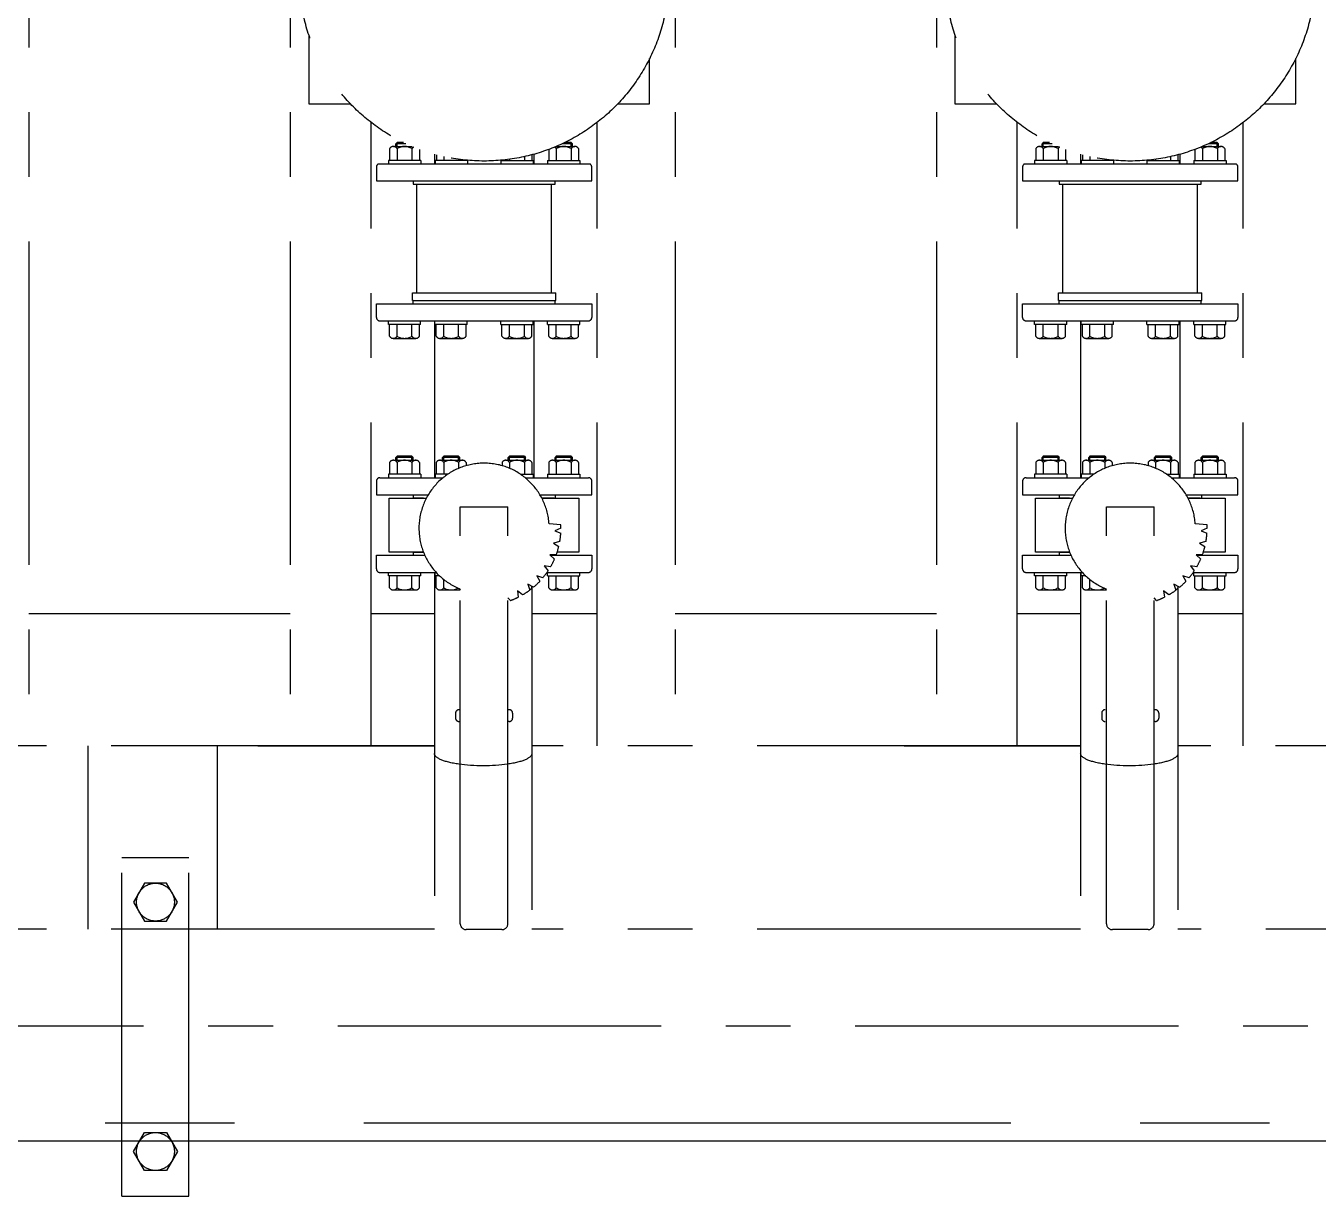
# Model space of a CAD drawing. Header units: millimetres. Extents: x 10462777 to 22643323, y 453826 to 1389191.
# Drawn here: x 11239808 to 11240807, y 623471 to 624376 of the extents above; entities that cross this region are included whole.
import ezdxf

# ---------------------------------------------------------------- set-up
doc = ezdxf.new("R2010")
doc.units = ezdxf.units.MM
doc.header["$LTSCALE"] = 200
doc.header["$MEASUREMENT"] = 0
doc.linetypes.add('CENTER', pattern=[2, 1.25, -0.25, 0.25, -0.25])
doc.layers.get('0').update_dxf_attribs({"linetype": 'CONTINUOUS'})
doc.layers.add('1', color=1, linetype='CENTER')

msp = doc.modelspace()

# ---------------------------------------------------------------- linework, layer by layer
at = {"color": 0, "linetype": 'CENTER'}
msp.add_line((11241498.90754, 623602.37513), (11239288.82466, 623602.37513), dxfattribs=at)
msp.add_line((11241498.90754, 623602.37513), (11239288.82466, 623602.37513), dxfattribs=at)
at = {"color": 0, "linetype": 'CENTER', "ltscale": 2}
msp.add_line((11241369.24425, 623527.37513), (11239454.45138, 623527.37513), dxfattribs=at)
at = {"color": 7}
msp.add_line((11239430.85063, 623513.93469), (11241430.85063, 623513.93469), dxfattribs=at)
at = {"layer": '1', "color": 0}
for p, q in [((11239810.24915, 625009.15488), (11239810.24915, 623819.15493)), ((11240012.23886, 625009.15488), (11240012.23886, 623819.15493)), ((11240309.76033, 625009.15488), (11240309.76033, 623819.15493)), ((11240511.75005, 625009.15488), (11240511.75005, 623819.15493)), ((11240074.67776, 623819.15493), (11240074.67776, 624301.17244)), ((11240249.50668, 623819.15493), (11240249.50668, 624301.17244)), ((11240574.18895, 623819.15493), (11240574.18895, 624301.17244)), ((11240749.01786, 623819.15493), (11240749.01786, 624301.17244)), ((11240089.05909, 624280.87785), (11240089.05909, 624271.71938)), ((11240091.94169, 624282.54212), (11240106.55484, 624282.54212)), ((11240094.83053, 624285.62764), (11240093.92933, 624284.72644)), ((11240093.92933, 624282.54212), (11240093.92933, 624284.72644)), ((11240101.63895, 624284.72644), (11240093.92933, 624284.72644)), ((11240094.82429, 624280.87785), (11240094.82429, 624271.71938)), ((11240099.74586, 624285.62764), (11240094.83053, 624285.62764)), ((11240094.83053, 624282.54212), (11240094.83053, 624285.62764)), ((11240106.34843, 624282.54212), (11240106.34843, 624282.62941)), ((11240106.35467, 624280.87785), (11240106.35467, 624271.71938)), ((11240112.11986, 624280.33006), (11240112.11986, 624271.71938)), ((11240212.1226, 624280.35174), (11240212.1226, 624271.71938)), ((11240217.6296, 624282.54212), (11240232.30077, 624282.54212)), ((11240217.8878, 624280.87785), (11240217.8878, 624271.71938)), ((11240217.89404, 624282.54212), (11240217.89404, 624282.65402)), ((11240230.31314, 624284.72644), (11240222.54549, 624284.72644)), ((11240229.41193, 624285.62764), (11240224.43857, 624285.62764)), ((11240229.41193, 624282.54212), (11240229.41193, 624285.62764)), ((11240229.41193, 624285.62764), (11240230.31314, 624284.72644)), ((11240229.41818, 624280.87785), (11240229.41818, 624271.71938)), ((11240230.31314, 624282.54212), (11240230.31314, 624284.72644)), ((11240235.18337, 624280.87785), (11240235.18337, 624271.71938)), ((11240588.57028, 624280.87785), (11240588.57028, 624271.71938)), ((11240591.45287, 624282.54212), (11240606.06603, 624282.54212)), ((11240594.34171, 624285.62764), (11240593.44051, 624284.72644)), ((11240593.44051, 624282.54212), (11240593.44051, 624284.72644)), ((11240601.15013, 624284.72644), (11240593.44051, 624284.72644)), ((11240594.33547, 624280.87785), (11240594.33547, 624271.71938)), ((11240599.25705, 624285.62764), (11240594.34171, 624285.62764)), ((11240594.34171, 624282.54212), (11240594.34171, 624285.62764)), ((11240605.85961, 624282.54212), (11240605.85961, 624282.62941)), ((11240605.86585, 624280.87785), (11240605.86585, 624271.71938)), ((11240611.63105, 624280.33006), (11240611.63105, 624271.71938)), ((11240711.63379, 624280.35174), (11240711.63379, 624271.71938)), ((11240717.14078, 624282.54212), (11240731.81196, 624282.54212)), ((11240717.39898, 624280.87785), (11240717.39898, 624271.71938)), ((11240717.40522, 624282.54212), (11240717.40522, 624282.65402)), ((11240729.82432, 624284.72644), (11240722.05667, 624284.72644)), ((11240728.92312, 624285.62764), (11240723.94976, 624285.62764)), ((11240728.92312, 624282.54212), (11240728.92312, 624285.62764)), ((11240728.92312, 624285.62764), (11240729.82432, 624284.72644)), ((11240728.92936, 624280.87785), (11240728.92936, 624271.71938)), ((11240729.82432, 624282.54212), (11240729.82432, 624284.72644)), ((11240734.69455, 624280.87785), (11240734.69455, 624271.71938)), ((11240088.1017, 624271.71938), (11240088.1017, 624269.05532)), ((11240113.07726, 624271.71938), (11240088.1017, 624271.71938)), ((11240113.07726, 624271.71938), (11240113.07726, 624269.05532)), ((11240123.75474, 624276.54472), (11240123.75474, 624269.05532)), ((11240149.22471, 624271.71938), (11240124.24915, 624271.71938)), ((11240124.24915, 624271.71938), (11240124.24915, 624269.05532)), ((11240125.20655, 624276.14848), (11240125.20655, 624271.71938)), ((11240130.97174, 624274.73525), (11240130.97174, 624271.71938)), ((11240142.50212, 624272.65383), (11240142.50212, 624271.71938)), ((11240148.26731, 624271.97475), (11240148.26731, 624271.71938)), ((11240149.22471, 624271.71938), (11240149.22471, 624269.05532)), ((11240174.95973, 624271.71938), (11240199.93529, 624271.71938)), ((11240174.95973, 624271.71938), (11240174.95973, 624269.05532)), ((11240175.91712, 624271.97475), (11240175.91712, 624271.71938)), ((11240181.68232, 624272.65383), (11240181.68232, 624271.71938)), ((11240193.2127, 624274.73525), (11240193.2127, 624271.71938)), ((11240198.97789, 624276.14848), (11240198.97789, 624271.71938)), ((11240199.93529, 624271.71938), (11240199.93529, 624269.05532)), ((11240200.4297, 624276.54472), (11240200.4297, 624269.05532)), ((11240211.16521, 624271.71938), (11240236.14077, 624271.71938)), ((11240211.16521, 624271.71938), (11240211.16521, 624269.05532)), ((11240236.14077, 624271.71938), (11240236.14077, 624269.05532)), ((11240587.61288, 624271.71938), (11240587.61288, 624269.05532)), ((11240612.58844, 624271.71938), (11240587.61288, 624271.71938)), ((11240612.58844, 624271.71938), (11240612.58844, 624269.05532)), ((11240623.26592, 624276.54472), (11240623.26592, 624269.05532)), ((11240648.73589, 624271.71938), (11240623.76034, 624271.71938)), ((11240623.76034, 624271.71938), (11240623.76034, 624269.05532)), ((11240624.71773, 624276.14848), (11240624.71773, 624271.71938)), ((11240630.48292, 624274.73525), (11240630.48292, 624271.71938)), ((11240642.01331, 624272.65383), (11240642.01331, 624271.71938)), ((11240647.7785, 624271.97475), (11240647.7785, 624271.71938)), ((11240648.73589, 624271.71938), (11240648.73589, 624269.05532)), ((11240674.47091, 624271.71938), (11240699.44647, 624271.71938)), ((11240674.47091, 624271.71938), (11240674.47091, 624269.05532)), ((11240675.42831, 624271.97475), (11240675.42831, 624271.71938)), ((11240681.1935, 624272.65383), (11240681.1935, 624271.71938)), ((11240692.72388, 624274.73525), (11240692.72388, 624271.71938)), ((11240698.48908, 624276.14848), (11240698.48908, 624271.71938)), ((11240699.44647, 624271.71938), (11240699.44647, 624269.05532)), ((11240699.94089, 624276.54472), (11240699.94089, 624269.05532)), ((11240710.67639, 624271.71938), (11240735.65195, 624271.71938)), ((11240710.67639, 624271.71938), (11240710.67639, 624269.05532)), ((11240735.65195, 624271.71938), (11240735.65195, 624269.05532)), ((11240078.84035, 624266.5966), (11240078.84035, 624255.97636)), ((11240245.34408, 624255.97636), (11240245.34408, 624266.5966)), ((11240578.35154, 624266.5966), (11240578.35154, 624255.97636)), ((11240744.85527, 624255.97636), (11240744.85527, 624266.5966)), ((11240078.84035, 624255.97636), (11240245.34408, 624255.97636)), ((11240078.84035, 624255.97636), (11240245.34408, 624255.97636)), ((11240107.14599, 624255.97636), (11240107.14599, 624253.47881)), ((11240107.14599, 624253.47881), (11240217.03845, 624253.47881)), ((11240107.14599, 624253.47881), (11240214.12463, 624253.47881)), ((11240110.0598, 624169.35538), (11240110.0598, 624253.47881)), ((11240214.12463, 624169.35538), (11240214.12463, 624253.47881)), ((11240217.03845, 624253.47881), (11240217.03845, 624255.97636)), ((11240578.35154, 624255.97636), (11240744.85527, 624255.97636)), ((11240578.35154, 624255.97636), (11240744.85527, 624255.97636)), ((11240606.65717, 624255.97636), (11240606.65717, 624253.47881)), ((11240606.65717, 624253.47881), (11240716.54963, 624253.47881)), ((11240606.65717, 624253.47881), (11240713.63582, 624253.47881)), ((11240609.57099, 624169.35538), (11240609.57099, 624253.47881)), ((11240713.63582, 624169.35538), (11240713.63582, 624253.47881)), ((11240716.54963, 624253.47881), (11240716.54963, 624255.97636)), ((11240106.72973, 624163.52775), (11240106.72973, 624169.35538)), ((11240106.72973, 624169.35538), (11240217.45471, 624169.35538)), ((11240217.45471, 624163.52775), (11240217.45471, 624169.35538)), ((11240606.24091, 624163.52775), (11240606.24091, 624169.35538)), ((11240606.24091, 624169.35538), (11240716.96589, 624169.35538)), ((11240716.96589, 624163.52775), (11240716.96589, 624169.35538)), ((11240078.84035, 624161.03019), (11240245.34408, 624161.03019)), ((11240078.84035, 624150.40995), (11240078.84035, 624161.03019)), ((11240107.14599, 624163.52775), (11240106.72973, 624163.52775)), ((11240107.14599, 624163.52775), (11240217.03845, 624163.52775)), ((11240107.14599, 624163.52775), (11240217.03845, 624163.52775)), ((11240107.14599, 624163.52775), (11240217.03845, 624163.52775)), ((11240107.14599, 624163.52775), (11240217.03845, 624163.52775)), ((11240107.14599, 624163.52775), (11240217.03845, 624163.52775)), ((11240107.14599, 624161.03019), (11240107.14599, 624163.52775)), ((11240107.14599, 624161.03019), (11240217.03845, 624161.03019)), ((11240217.03845, 624161.03019), (11240217.03845, 624163.52775)), ((11240217.03845, 624163.52775), (11240217.45471, 624163.52775)), ((11240217.03845, 624163.52775), (11240217.45471, 624163.52775)), ((11240245.34408, 624161.03019), (11240245.34408, 624150.40995)), ((11240578.35154, 624161.03019), (11240744.85527, 624161.03019)), ((11240578.35154, 624150.40995), (11240578.35154, 624161.03019)), ((11240606.65717, 624163.52775), (11240606.24091, 624163.52775)), ((11240606.65717, 624163.52775), (11240716.54963, 624163.52775)), ((11240606.65717, 624163.52775), (11240716.54963, 624163.52775)), ((11240606.65717, 624163.52775), (11240716.54963, 624163.52775)), ((11240606.65717, 624163.52775), (11240716.54963, 624163.52775)), ((11240606.65717, 624163.52775), (11240716.54963, 624163.52775)), ((11240606.65717, 624161.03019), (11240606.65717, 624163.52775)), ((11240606.65717, 624161.03019), (11240716.54963, 624161.03019)), ((11240716.54963, 624161.03019), (11240716.54963, 624163.52775)), ((11240716.54963, 624163.52775), (11240716.96589, 624163.52775)), ((11240716.54963, 624163.52775), (11240716.96589, 624163.52775)), ((11240744.85527, 624161.03019), (11240744.85527, 624150.40995)), ((11240081.54042, 624147.70989), (11240242.64402, 624147.70989)), ((11240088.07268, 624145.04583), (11240088.07268, 624147.70989)), ((11240113.04824, 624145.04583), (11240088.07268, 624145.04583)), ((11240089.03008, 624135.88736), (11240089.03008, 624145.04583)), ((11240094.79527, 624135.88736), (11240094.79527, 624145.04583)), ((11240106.32566, 624135.88736), (11240106.32566, 624145.04583)), ((11240112.09085, 624135.88736), (11240112.09085, 624145.04583)), ((11240113.04824, 624145.04583), (11240113.04824, 624147.70989)), ((11240123.75474, 624147.70989), (11240123.75474, 624026.49123)), ((11240123.75474, 624143.54534), (11240123.75474, 624134.38763)), ((11240124.11715, 624145.04583), (11240124.11715, 624147.70989)), ((11240149.09271, 624145.04583), (11240124.11715, 624145.04583)), ((11240125.07455, 624135.88736), (11240125.07455, 624145.04583)), ((11240130.83974, 624135.88736), (11240130.83974, 624145.04583)), ((11240142.37012, 624135.88736), (11240142.37012, 624145.04583)), ((11240148.13531, 624135.88736), (11240148.13531, 624145.04583)), ((11240149.09271, 624145.04583), (11240149.09271, 624147.70989)), ((11240174.95973, 624145.04583), (11240174.95973, 624147.70989)), ((11240174.95973, 624145.04583), (11240199.93529, 624145.04583)), ((11240175.91712, 624135.88736), (11240175.91712, 624145.04583)), ((11240181.68232, 624135.88736), (11240181.68232, 624145.04583)), ((11240193.2127, 624135.88736), (11240193.2127, 624145.04583)), ((11240198.97789, 624135.88736), (11240198.97789, 624145.04583)), ((11240199.93529, 624145.04583), (11240199.93529, 624147.70989)), ((11240200.4297, 624147.70989), (11240200.4297, 624026.49123)), ((11240211.13619, 624145.04583), (11240211.13619, 624147.70989)), ((11240211.13619, 624145.04583), (11240236.11175, 624145.04583)), ((11240212.09359, 624135.88736), (11240212.09359, 624145.04583)), ((11240217.85878, 624135.88736), (11240217.85878, 624145.04583)), ((11240229.38917, 624135.88736), (11240229.38917, 624145.04583)), ((11240235.15436, 624135.88736), (11240235.15436, 624145.04583)), ((11240236.11175, 624145.04583), (11240236.11175, 624147.70989)), ((11240581.0516, 624147.70989), (11240742.15521, 624147.70989)), ((11240587.58387, 624145.04583), (11240587.58387, 624147.70989)), ((11240612.55943, 624145.04583), (11240587.58387, 624145.04583)), ((11240588.54127, 624135.88736), (11240588.54127, 624145.04583)), ((11240594.30646, 624135.88736), (11240594.30646, 624145.04583)), ((11240605.83684, 624135.88736), (11240605.83684, 624145.04583)), ((11240611.60203, 624135.88736), (11240611.60203, 624145.04583)), ((11240612.55943, 624145.04583), (11240612.55943, 624147.70989)), ((11240623.26592, 624147.70989), (11240623.26592, 624026.49123)), ((11240623.26592, 624143.54534), (11240623.26592, 624134.38763)), ((11240623.62834, 624145.04583), (11240623.62834, 624147.70989)), ((11240648.6039, 624145.04583), (11240623.62834, 624145.04583)), ((11240624.58573, 624135.88736), (11240624.58573, 624145.04583)), ((11240630.35092, 624135.88736), (11240630.35092, 624145.04583)), ((11240641.88131, 624135.88736), (11240641.88131, 624145.04583)), ((11240647.6465, 624135.88736), (11240647.6465, 624145.04583)), ((11240648.6039, 624145.04583), (11240648.6039, 624147.70989)), ((11240674.47091, 624145.04583), (11240674.47091, 624147.70989)), ((11240674.47091, 624145.04583), (11240699.44647, 624145.04583)), ((11240675.42831, 624135.88736), (11240675.42831, 624145.04583)), ((11240681.1935, 624135.88736), (11240681.1935, 624145.04583)), ((11240692.72388, 624135.88736), (11240692.72388, 624145.04583)), ((11240698.48908, 624135.88736), (11240698.48908, 624145.04583)), ((11240699.44647, 624145.04583), (11240699.44647, 624147.70989)), ((11240699.94089, 624147.70989), (11240699.94089, 624026.49123)), ((11240710.64738, 624145.04583), (11240710.64738, 624147.70989)), ((11240710.64738, 624145.04583), (11240735.62294, 624145.04583)), ((11240711.60478, 624135.88736), (11240711.60478, 624145.04583)), ((11240717.36997, 624135.88736), (11240717.36997, 624145.04583)), ((11240728.90035, 624135.88736), (11240728.90035, 624145.04583)), ((11240734.66554, 624135.88736), (11240734.66554, 624145.04583)), ((11240735.62294, 624145.04583), (11240735.62294, 624147.70989)), ((11240091.91268, 624134.22309), (11240109.20825, 624134.22309)), ((11240127.95714, 624134.22309), (11240145.25272, 624134.22309)), ((11240178.79972, 624134.22309), (11240196.09529, 624134.22309)), ((11240214.97619, 624134.22309), (11240232.27176, 624134.22309)), ((11240591.42386, 624134.22309), (11240608.71944, 624134.22309)), ((11240627.46833, 624134.22309), (11240644.7639, 624134.22309)), ((11240678.3109, 624134.22309), (11240695.60648, 624134.22309)), ((11240714.48737, 624134.22309), (11240731.78295, 624134.22309)), ((11240091.94169, 624039.97803), (11240109.23726, 624039.97803)), ((11240094.83053, 624043.06356), (11240093.92933, 624042.16235)), ((11240093.92933, 624039.97803), (11240093.92933, 624042.16235)), ((11240107.24963, 624042.16235), (11240093.92933, 624042.16235)), ((11240106.34843, 624043.06356), (11240094.83053, 624043.06356)), ((11240094.83053, 624039.97803), (11240094.83053, 624043.06356)), ((11240106.34843, 624039.97803), (11240106.34843, 624043.06356)), ((11240106.34843, 624043.06356), (11240107.24963, 624042.16235)), ((11240107.24963, 624039.97803), (11240107.24963, 624042.16235)), ((11240127.98616, 624039.97803), (11240145.28173, 624039.97803)), ((11240130.875, 624043.06356), (11240129.9738, 624042.16235)), ((11240129.9738, 624039.97803), (11240129.9738, 624042.16235)), ((11240143.29409, 624042.16235), (11240129.9738, 624042.16235)), ((11240130.875, 624039.97803), (11240130.875, 624043.06356)), ((11240142.39289, 624043.06356), (11240130.875, 624043.06356)), ((11240142.39289, 624039.97803), (11240142.39289, 624043.06356)), ((11240142.39289, 624043.06356), (11240143.29409, 624042.16235)), ((11240143.29409, 624039.97803), (11240143.29409, 624042.16235)), ((11240178.82873, 624039.97803), (11240196.12431, 624039.97803)), ((11240181.71757, 624043.06356), (11240180.81637, 624042.16235)), ((11240180.81637, 624039.97803), (11240180.81637, 624042.16235)), ((11240194.13667, 624042.16235), (11240180.81637, 624042.16235)), ((11240181.71757, 624039.97803), (11240181.71757, 624043.06356)), ((11240193.23547, 624043.06356), (11240181.71757, 624043.06356)), ((11240193.23547, 624043.06356), (11240194.13667, 624042.16235)), ((11240193.23547, 624039.97803), (11240193.23547, 624043.06356)), ((11240194.13667, 624039.97803), (11240194.13667, 624042.16235)), ((11240215.0052, 624039.97803), (11240232.30077, 624039.97803)), ((11240217.89404, 624043.06356), (11240216.99284, 624042.16235)), ((11240230.31314, 624042.16235), (11240216.99284, 624042.16235)), ((11240216.99284, 624039.97803), (11240216.99284, 624042.16235)), ((11240229.41193, 624043.06356), (11240217.89404, 624043.06356)), ((11240217.89404, 624039.97803), (11240217.89404, 624043.06356)), ((11240229.41193, 624039.97803), (11240229.41193, 624043.06356)), ((11240229.41193, 624043.06356), (11240230.31314, 624042.16235)), ((11240230.31314, 624039.97803), (11240230.31314, 624042.16235)), ((11240591.45287, 624039.97803), (11240608.74845, 624039.97803)), ((11240594.34171, 624043.06356), (11240593.44051, 624042.16235)), ((11240593.44051, 624039.97803), (11240593.44051, 624042.16235)), ((11240606.76081, 624042.16235), (11240593.44051, 624042.16235)), ((11240605.85961, 624043.06356), (11240594.34171, 624043.06356)), ((11240594.34171, 624039.97803), (11240594.34171, 624043.06356)), ((11240605.85961, 624039.97803), (11240605.85961, 624043.06356)), ((11240605.85961, 624043.06356), (11240606.76081, 624042.16235)), ((11240606.76081, 624039.97803), (11240606.76081, 624042.16235)), ((11240627.49734, 624039.97803), (11240644.79292, 624039.97803)), ((11240630.38618, 624043.06356), (11240629.48498, 624042.16235)), ((11240629.48498, 624039.97803), (11240629.48498, 624042.16235)), ((11240642.80528, 624042.16235), (11240629.48498, 624042.16235)), ((11240630.38618, 624039.97803), (11240630.38618, 624043.06356)), ((11240641.90408, 624043.06356), (11240630.38618, 624043.06356)), ((11240641.90408, 624039.97803), (11240641.90408, 624043.06356)), ((11240641.90408, 624043.06356), (11240642.80528, 624042.16235)), ((11240642.80528, 624039.97803), (11240642.80528, 624042.16235)), ((11240678.33992, 624039.97803), (11240695.63549, 624039.97803)), ((11240681.22876, 624043.06356), (11240680.32756, 624042.16235)), ((11240680.32756, 624039.97803), (11240680.32756, 624042.16235)), ((11240693.64785, 624042.16235), (11240680.32756, 624042.16235)), ((11240681.22876, 624039.97803), (11240681.22876, 624043.06356)), ((11240692.74665, 624043.06356), (11240681.22876, 624043.06356)), ((11240692.74665, 624043.06356), (11240693.64785, 624042.16235)), ((11240692.74665, 624039.97803), (11240692.74665, 624043.06356)), ((11240693.64785, 624039.97803), (11240693.64785, 624042.16235)), ((11240714.51638, 624039.97803), (11240731.81196, 624039.97803)), ((11240717.40522, 624043.06356), (11240716.50402, 624042.16235)), ((11240729.82432, 624042.16235), (11240716.50402, 624042.16235)), ((11240716.50402, 624039.97803), (11240716.50402, 624042.16235)), ((11240728.92312, 624043.06356), (11240717.40522, 624043.06356)), ((11240717.40522, 624039.97803), (11240717.40522, 624043.06356)), ((11240728.92312, 624039.97803), (11240728.92312, 624043.06356)), ((11240728.92312, 624043.06356), (11240729.82432, 624042.16235)), ((11240729.82432, 624039.97803), (11240729.82432, 624042.16235)), ((11240089.05909, 624038.31377), (11240089.05909, 624029.15529)), ((11240094.82429, 624038.31377), (11240094.82429, 624029.15529)), ((11240106.35467, 624038.31377), (11240106.35467, 624029.15529)), ((11240112.11986, 624038.31377), (11240112.11986, 624029.15529)), ((11240125.10356, 624038.31377), (11240125.10356, 624029.15529)), ((11240130.86875, 624038.31377), (11240130.86875, 624029.15529)), ((11240175.94614, 624038.31377), (11240175.94614, 624035.78745)), ((11240193.24171, 624038.31377), (11240193.24171, 624029.15529)), ((11240199.0069, 624038.31377), (11240199.0069, 624029.15529)), ((11240212.1226, 624038.31377), (11240212.1226, 624029.15529)), ((11240217.8878, 624038.31377), (11240217.8878, 624029.15529)), ((11240229.41818, 624038.31377), (11240229.41818, 624029.15529)), ((11240235.18337, 624038.31377), (11240235.18337, 624029.15529)), ((11240588.57028, 624038.31377), (11240588.57028, 624029.15529)), ((11240594.33547, 624038.31377), (11240594.33547, 624029.15529)), ((11240605.86585, 624038.31377), (11240605.86585, 624029.15529)), ((11240611.63105, 624038.31377), (11240611.63105, 624029.15529)), ((11240624.61475, 624038.31377), (11240624.61475, 624029.15529)), ((11240630.37994, 624038.31377), (11240630.37994, 624029.15529)), ((11240675.45732, 624038.31377), (11240675.45732, 624035.78745)), ((11240692.7529, 624038.31377), (11240692.7529, 624029.15529)), ((11240698.51809, 624038.31377), (11240698.51809, 624029.15529)), ((11240711.63379, 624038.31377), (11240711.63379, 624029.15529)), ((11240717.39898, 624038.31377), (11240717.39898, 624029.15529)), ((11240728.92936, 624038.31377), (11240728.92936, 624029.15529)), ((11240734.69455, 624038.31377), (11240734.69455, 624029.15529)), ((11240078.86937, 624023.79117), (11240078.86937, 624013.17093)), ((11240081.56943, 624026.49123), (11240130.37719, 624026.49123)), ((11240088.1017, 624029.15529), (11240088.1017, 624026.49123)), ((11240113.07726, 624029.15529), (11240088.1017, 624029.15529)), ((11240113.07726, 624029.15529), (11240113.07726, 624026.49123)), ((11240124.14617, 624029.15529), (11240124.14617, 624026.49123)), ((11240133.98057, 624029.15529), (11240124.14617, 624029.15529)), ((11240190.20387, 624029.15529), (11240199.9643, 624029.15529)), ((11240193.80725, 624026.49123), (11240242.67304, 624026.49123)), ((11240199.9643, 624029.15529), (11240199.9643, 624026.49123)), ((11240211.16521, 624029.15529), (11240236.14077, 624029.15529)), ((11240211.16521, 624029.15529), (11240211.16521, 624026.49123)), ((11240236.14077, 624029.15529), (11240236.14077, 624026.49123)), ((11240245.3731, 624013.17093), (11240245.3731, 624023.79117)), ((11240578.38055, 624023.79117), (11240578.38055, 624013.17093)), ((11240581.08061, 624026.49123), (11240629.88838, 624026.49123)), ((11240587.61288, 624029.15529), (11240587.61288, 624026.49123)), ((11240612.58844, 624029.15529), (11240587.61288, 624029.15529)), ((11240612.58844, 624029.15529), (11240612.58844, 624026.49123)), ((11240623.65735, 624029.15529), (11240623.65735, 624026.49123)), ((11240633.49175, 624029.15529), (11240623.65735, 624029.15529)), ((11240689.71506, 624029.15529), (11240699.47549, 624029.15529)), ((11240693.31843, 624026.49123), (11240742.18422, 624026.49123)), ((11240699.47549, 624029.15529), (11240699.47549, 624026.49123)), ((11240710.67639, 624029.15529), (11240735.65195, 624029.15529)), ((11240710.67639, 624029.15529), (11240710.67639, 624026.49123)), ((11240735.65195, 624029.15529), (11240735.65195, 624026.49123)), ((11240744.88428, 624013.17093), (11240744.88428, 624023.79117)), ((11240078.86937, 624013.17093), (11240116.22618, 624013.17093)), ((11240107.14599, 624010.67338), (11240115.17294, 624010.67338)), ((11240107.175, 624013.17093), (11240118.83929, 624013.17093)), ((11240107.175, 624013.17093), (11240107.175, 624010.67338)), ((11240115.17294, 624010.67338), (11240107.175, 624010.67338)), ((11240107.175, 624010.67338), (11240117.44368, 624010.67338)), ((11240115.17294, 624010.67338), (11240108.00752, 624010.67338)), ((11240205.34515, 624013.17093), (11240217.06746, 624013.17093)), ((11240216.23494, 624010.67338), (11240206.74076, 624010.67338)), ((11240207.95825, 624013.17093), (11240245.3731, 624013.17093)), ((11240209.0115, 624010.67338), (11240217.06746, 624010.67338)), ((11240209.0115, 624010.67338), (11240217.03845, 624010.67338)), ((11240216.23494, 624010.67338), (11240209.0115, 624010.67338)), ((11240217.06746, 624013.17093), (11240217.06746, 624010.67338)), ((11240578.38055, 624013.17093), (11240615.73737, 624013.17093)), ((11240606.65717, 624010.67338), (11240614.68413, 624010.67338)), ((11240606.68619, 624013.17093), (11240618.35047, 624013.17093)), ((11240606.68619, 624013.17093), (11240606.68619, 624010.67338)), ((11240614.68413, 624010.67338), (11240606.68619, 624010.67338)), ((11240606.68619, 624010.67338), (11240616.95486, 624010.67338)), ((11240614.68413, 624010.67338), (11240607.51871, 624010.67338)), ((11240704.85633, 624013.17093), (11240716.57865, 624013.17093)), ((11240715.74613, 624010.67338), (11240706.25195, 624010.67338)), ((11240707.46944, 624013.17093), (11240744.88428, 624013.17093)), ((11240708.52268, 624010.67338), (11240716.57865, 624010.67338)), ((11240708.52268, 624010.67338), (11240716.54963, 624010.67338)), ((11240715.74613, 624010.67338), (11240708.52268, 624010.67338)), ((11240716.57865, 624013.17093), (11240716.57865, 624010.67338)), ((11240143.69594, 623681.67513), (11240143.69594, 624003.84673)), ((11240143.69594, 624003.84673), (11240180.48849, 624003.84673)), ((11240180.48849, 623681.67513), (11240180.48849, 624003.84673)), ((11240643.20713, 623681.67513), (11240643.20713, 624003.84673)), ((11240643.20713, 624003.84673), (11240679.99968, 624003.84673)), ((11240679.99968, 623681.67513), (11240679.99968, 624003.84673)), ((11240221.43513, 623990.15332), (11240212.33467, 623990.9081)), ((11240720.94632, 623990.15332), (11240711.84586, 623990.9081)), ((11240221.5007, 623987.36286), (11240216.88824, 623985.44324)), ((11240216.88824, 623985.44324), (11240221.38405, 623983.64173)), ((11240721.01189, 623987.36286), (11240716.39942, 623985.44324)), ((11240716.39942, 623985.44324), (11240720.89524, 623983.64173)), ((11240220.59816, 623977.04668), (11240215.72242, 623975.95717)), ((11240215.72242, 623975.95717), (11240219.83711, 623973.40234)), ((11240720.10934, 623977.04668), (11240715.23361, 623975.95717)), ((11240715.23361, 623975.95717), (11240719.34829, 623973.40234)), ((11240078.86937, 623955.92965), (11240078.86937, 623966.54989)), ((11240078.86937, 623966.54989), (11240116.22618, 623966.54989)), ((11240115.17294, 623969.04745), (11240107.175, 623969.04745)), ((11240107.175, 623969.04745), (11240115.17294, 623969.04745)), ((11240107.175, 623969.04745), (11240107.175, 623966.54989)), ((11240107.175, 623966.54989), (11240116.22618, 623966.54989)), ((11240108.00752, 623969.04745), (11240115.17294, 623969.04745)), ((11240217.91793, 623967.04396), (11240212.92709, 623966.81766)), ((11240212.92709, 623966.81766), (11240216.53562, 623963.58714)), ((11240213.22619, 623966.54989), (11240245.3731, 623966.54989)), ((11240213.22619, 623966.54989), (11240217.06746, 623966.54989)), ((11240245.3731, 623966.54989), (11240245.3731, 623955.92965)), ((11240578.38055, 623955.92965), (11240578.38055, 623966.54989)), ((11240578.38055, 623966.54989), (11240615.73737, 623966.54989)), ((11240614.68413, 623969.04745), (11240606.68619, 623969.04745)), ((11240606.68619, 623969.04745), (11240614.68413, 623969.04745)), ((11240606.68619, 623969.04745), (11240606.68619, 623966.54989)), ((11240606.68619, 623966.54989), (11240615.73737, 623966.54989)), ((11240607.51871, 623969.04745), (11240614.68413, 623969.04745)), ((11240717.42912, 623967.04396), (11240712.43827, 623966.81766)), ((11240712.43827, 623966.81766), (11240716.0468, 623963.58714)), ((11240712.73737, 623966.54989), (11240744.88428, 623966.54989)), ((11240712.73737, 623966.54989), (11240716.57865, 623966.54989)), ((11240744.88428, 623966.54989), (11240744.88428, 623955.92965)), ((11240081.56943, 623953.22959), (11240125.05449, 623953.22959)), ((11240088.1017, 623950.56553), (11240088.1017, 623953.22959)), ((11240113.07726, 623950.56553), (11240088.1017, 623950.56553)), ((11240089.05909, 623941.40706), (11240089.05909, 623950.56553)), ((11240094.82429, 623941.40706), (11240094.82429, 623950.56553)), ((11240106.35467, 623941.40706), (11240106.35467, 623950.56553)), ((11240112.11986, 623941.40706), (11240112.11986, 623950.56553)), ((11240113.07726, 623950.56553), (11240113.07726, 623953.22959)), ((11240123.75474, 623953.22959), (11240123.75474, 623677.37513)), ((11240124.14617, 623950.56553), (11240124.14617, 623953.22959)), ((11240127.69993, 623950.56553), (11240124.14617, 623950.56553)), ((11240125.10356, 623941.40706), (11240125.10356, 623950.56553)), ((11240207.60176, 623949.17582), (11240202.8345, 623950.67014)), ((11240202.8345, 623950.67014), (11240205.1205, 623946.40025)), ((11240208.58715, 623958.30241), (11240211.57989, 623954.49435)), ((11240213.54148, 623957.65861), (11240208.58715, 623958.30241)), ((11240210.71617, 623953.22959), (11240242.67304, 623953.22959)), ((11240211.16521, 623950.56553), (11240211.16521, 623953.22959)), ((11240211.16521, 623950.56553), (11240236.14077, 623950.56553)), ((11240212.1226, 623941.40706), (11240212.1226, 623950.56553)), ((11240229.41818, 623941.40706), (11240229.41818, 623950.56553)), ((11240235.18337, 623941.40706), (11240235.18337, 623950.56553)), ((11240236.14077, 623950.56553), (11240236.14077, 623953.22959)), ((11240581.08061, 623953.22959), (11240624.56568, 623953.22959)), ((11240587.61288, 623950.56553), (11240587.61288, 623953.22959)), ((11240612.58844, 623950.56553), (11240587.61288, 623950.56553)), ((11240588.57028, 623941.40706), (11240588.57028, 623950.56553)), ((11240594.33547, 623941.40706), (11240594.33547, 623950.56553)), ((11240605.86585, 623941.40706), (11240605.86585, 623950.56553)), ((11240611.63105, 623941.40706), (11240611.63105, 623950.56553)), ((11240612.58844, 623950.56553), (11240612.58844, 623953.22959)), ((11240623.26592, 623953.22959), (11240623.26592, 623677.37513)), ((11240623.65735, 623950.56553), (11240623.65735, 623953.22959)), ((11240627.21111, 623950.56553), (11240623.65735, 623950.56553)), ((11240624.61475, 623941.40706), (11240624.61475, 623950.56553)), ((11240707.11294, 623949.17582), (11240702.34568, 623950.67014)), ((11240702.34568, 623950.67014), (11240704.63169, 623946.40025)), ((11240708.09834, 623958.30241), (11240711.09107, 623954.49435)), ((11240713.05266, 623957.65861), (11240708.09834, 623958.30241)), ((11240710.22735, 623953.22959), (11240742.18422, 623953.22959)), ((11240710.67639, 623950.56553), (11240710.67639, 623953.22959)), ((11240710.67639, 623950.56553), (11240735.65195, 623950.56553)), ((11240711.63379, 623941.40706), (11240711.63379, 623950.56553)), ((11240728.92936, 623941.40706), (11240728.92936, 623950.56553)), ((11240734.69455, 623941.40706), (11240734.69455, 623950.56553)), ((11240735.65195, 623950.56553), (11240735.65195, 623953.22959)), ((11240091.94169, 623939.74279), (11240109.23726, 623939.74279)), ((11240127.98616, 623939.74279), (11240143.69594, 623939.74279)), ((11240130.86875, 623941.40706), (11240130.86875, 623947.84112)), ((11240200.27926, 623941.85332), (11240195.84391, 623944.15276)), ((11240195.84391, 623944.15276), (11240197.35372, 623939.55078)), ((11240198.97789, 623942.52799), (11240198.97789, 623677.37513)), ((11240199.08088, 623941.40706), (11240199.08088, 623942.4746)), ((11240215.0052, 623939.74279), (11240232.30077, 623939.74279)), ((11240591.45287, 623939.74279), (11240608.74845, 623939.74279)), ((11240627.49734, 623939.74279), (11240643.20713, 623939.74279)), ((11240630.37994, 623941.40706), (11240630.37994, 623947.84112)), ((11240699.79044, 623941.85332), (11240695.35509, 623944.15276)), ((11240695.35509, 623944.15276), (11240696.86491, 623939.55078)), ((11240698.48908, 623942.52799), (11240698.48908, 623677.37513)), ((11240698.59206, 623941.40706), (11240698.59206, 623942.4746)), ((11240714.51638, 623939.74279), (11240731.81196, 623939.74279)), ((11240182.41112, 623931.53714), (11240180.48849, 623933.62826)), ((11240187.82779, 623938.9483), (11240188.51554, 623934.15406)), ((11240191.79646, 623935.9136), (11240187.82779, 623938.9483)), ((11240681.9223, 623931.53714), (11240679.99968, 623933.62826)), ((11240687.33897, 623938.9483), (11240688.02673, 623934.15406)), ((11240691.30765, 623935.9136), (11240687.33897, 623938.9483)), ((11239810.24915, 623921.59383), (11240012.23886, 623921.59383)), ((11240074.67776, 623921.59383), (11240123.75474, 623921.59383)), ((11240074.67776, 623921.59383), (11240123.75474, 623921.59383)), ((11240198.97789, 623921.59383), (11240249.50668, 623921.59383)), ((11240198.97789, 623921.59383), (11240249.50668, 623921.59383)), ((11240309.76033, 623921.59383), (11240511.75005, 623921.59383)), ((11240574.18895, 623921.59383), (11240623.26592, 623921.59383)), ((11240574.18895, 623921.59383), (11240623.26592, 623921.59383)), ((11240574.18895, 623921.59383), (11240623.26592, 623921.59383)), ((11240698.48908, 623921.59383), (11240749.01786, 623921.59383)), ((11240698.48908, 623921.59383), (11240749.01786, 623921.59383)), ((11240698.48908, 623921.59383), (11240749.01786, 623921.59383)), ((11240140.03286, 623844.38598), (11240140.03286, 623840.7229)), ((11240181.40426, 623847.13329), (11240180.48849, 623847.13329)), ((11240184.15158, 623844.38598), (11240184.15158, 623840.7229)), ((11240639.54405, 623844.38598), (11240639.54405, 623840.7229)), ((11240680.91545, 623847.13329), (11240679.99968, 623847.13329)), ((11240683.66276, 623844.38598), (11240683.66276, 623840.7229)), ((11240181.40426, 623837.97558), (11240180.48849, 623837.97558)), ((11240680.91545, 623837.97558), (11240679.99968, 623837.97558)), ((11240123.75474, 623819.15493), (11239699.46671, 623819.15493)), ((11239855.9721, 623677.37513), (11239855.9721, 623819.15493)), ((11239955.87434, 623677.37513), (11239955.87434, 623819.15493)), ((11239987.26331, 623819.15493), (11240123.75474, 623819.15493)), ((11240623.26592, 623819.15493), (11240198.97789, 623819.15493)), ((11240486.77449, 623819.15493), (11240623.26592, 623819.15493)), ((11241023.87088, 623819.15493), (11240698.48908, 623819.15493)), ((11239882.14264, 623732.91844), (11239933.93196, 623732.91844)), ((11239882.14264, 623471.07309), (11239882.14264, 623732.91844)), ((11239933.93196, 623471.07309), (11239933.93196, 623732.91844)), ((11240123.75474, 623677.37513), (11239699.46671, 623677.37513)), ((11240123.75474, 623677.37513), (11240117.34133, 623677.37513)), ((11240175.90964, 623677.09627), (11240148.2748, 623677.09627)), ((11240623.26592, 623677.37513), (11240198.97789, 623677.37513)), ((11240623.26592, 623677.37513), (11240616.85251, 623677.37513)), ((11240675.42083, 623677.09627), (11240647.78598, 623677.09627)), ((11241116.3637, 623677.37513), (11240698.48908, 623677.37513)), ((11239882.14264, 623471.07309), (11239933.93196, 623471.07309))]:
    msp.add_line(p, q, dxfattribs=at)
at = {"layer": '1', "ltscale": 0.8}
for p, q in [((11240080.4246, 624269.05532), (11240243.75984, 624269.05532)), ((11240579.93578, 624269.05532), (11240743.27103, 624269.05532)), ((11240142.39914, 624038.31377), (11240142.39914, 624033.72076)), ((11240148.16433, 624038.31377), (11240148.16433, 624035.76623)), ((11240181.71133, 624038.31377), (11240181.71133, 624033.75211)), ((11240641.91032, 624038.31377), (11240641.91032, 624033.72076)), ((11240647.67551, 624038.31377), (11240647.67551, 624035.76623)), ((11240681.22251, 624038.31377), (11240681.22251, 624033.75211)), ((11240217.8878, 623941.40706), (11240217.8878, 623950.56553)), ((11240717.39898, 623941.40706), (11240717.39898, 623950.56553))]:
    msp.add_line(p, q, dxfattribs=at)
for points in [[(11240026.60727, 624368.87628), (11240026.60727, 624315.42728), (11240058.84891, 624315.42728)], [(11240526.11845, 624368.87628), (11240526.11845, 624315.42728), (11240558.36009, 624315.42728)], [(11240265.33553, 624315.42728), (11240290.06754, 624315.42728), (11240290.06754, 624350.68331)], [(11240764.84671, 624315.42728), (11240789.57872, 624315.42728), (11240789.57872, 624350.68331)]]:
    msp.add_lwpolyline(points, dxfattribs=at)
at = {"layer": '1', "color": 0}
for points in [[(11240115.17294, 623969.04745), (11240088.83058, 623969.04745), (11240088.83058, 624010.67338), (11240117.44368, 624010.67338)], [(11240206.74076, 624010.67338), (11240235.35386, 624010.67338), (11240235.35386, 623969.04745), (11240218.60694, 623969.04745)], [(11240614.68413, 623969.04745), (11240588.34176, 623969.04745), (11240588.34176, 624010.67338), (11240616.95486, 624010.67338)], [(11240706.25195, 624010.67338), (11240734.86504, 624010.67338), (11240734.86504, 623969.04745), (11240718.11813, 623969.04745)]]:
    msp.add_lwpolyline(points, dxfattribs=at)
for points in [[(11239891.11946, 623698.39222), (11239899.57838, 623683.74094), (11239916.49623, 623683.74094), (11239924.95515, 623698.39222), (11239916.49623, 623713.04351), (11239899.57838, 623713.04351)], [(11239891.11946, 623505.5993), (11239899.57838, 623520.25058), (11239916.49623, 623520.25058), (11239924.95515, 623505.5993), (11239916.49623, 623490.94802), (11239899.57838, 623490.94802)]]:
    msp.add_lwpolyline(points, close=True, dxfattribs=at)
for centre, radius in [((11240162.09222, 624414.15491), 142.85071), ((11240661.6034, 624414.15491), 142.85071), ((11239908.0373, 623698.39222), 14.65128), ((11239908.0373, 623505.5993), 14.65128)]:
    msp.add_circle(centre, radius, dxfattribs=at)
for centre, radius, start, end in [((11240091.94169, 624279.21358), 3.32853, 30.00000006, 149.99999995), ((11240100.58948, 624271.72438), 10.81774, 57.79577253, 122.20422747), ((11240109.23726, 624279.21358), 3.32853, 119.57871272, 149.99999995), ((11240215.0052, 624279.21358), 3.32853, 30.00000006, 60.90653194), ((11240223.65299, 624271.72438), 10.81774, 57.79577253, 122.20422747), ((11240232.30077, 624279.21358), 3.32853, 30.00000006, 149.99999994), ((11240591.45287, 624279.21358), 3.32853, 30.00000006, 149.99999995), ((11240600.10066, 624271.72438), 10.81774, 57.79577253, 122.20422747), ((11240608.74845, 624279.21358), 3.32853, 119.57871272, 149.99999995), ((11240714.51638, 624279.21358), 3.32853, 30.00000006, 60.90653194), ((11240723.16417, 624271.72438), 10.81774, 57.79577253, 122.20422747), ((11240731.81196, 624279.21358), 3.32853, 30.00000006, 149.99999995), ((11240081.54042, 624266.5966), 2.70006, 114.40959377, 180), ((11240242.64402, 624266.5966), 2.70006, 0, 65.59040634), ((11240581.0516, 624266.5966), 2.70006, 114.40959377, 180), ((11240742.15521, 624266.5966), 2.70006, 0, 65.59040634), ((11240081.54042, 624150.40995), 2.70006, 180, 270), ((11240242.64402, 624150.40995), 2.70006, 270, 0), ((11240581.0516, 624150.40995), 2.70006, 180, 270), ((11240742.15521, 624150.40995), 2.70006, 270, 0), ((11240091.91268, 624137.55163), 3.32853, 210.00000006, 329.99999995), ((11240100.56046, 624145.04083), 10.81774, 237.79577253, 302.20422747), ((11240109.20825, 624137.55163), 3.32853, 210.00000006, 329.99999995), ((11240127.95714, 624137.55163), 3.32853, 210.00000006, 329.99999994), ((11240136.60493, 624145.04083), 10.81774, 237.79577253, 302.20422747), ((11240145.25272, 624137.55163), 3.32853, 210.00000006, 329.99999995), ((11240178.79972, 624137.55163), 3.32853, 210.00000006, 329.99999995), ((11240187.44751, 624145.04083), 10.81774, 237.79577253, 302.20422747), ((11240196.09529, 624137.55163), 3.32853, 210.00000006, 329.99999995), ((11240214.97619, 624137.55163), 3.32853, 210.00000006, 329.99999995), ((11240223.62397, 624145.04083), 10.81774, 237.79577253, 302.20422747), ((11240232.27176, 624137.55163), 3.32853, 210.00000006, 329.99999994), ((11240591.42386, 624137.55163), 3.32853, 210.00000006, 329.99999994), ((11240600.07165, 624145.04083), 10.81774, 237.79577253, 302.20422747), ((11240608.71944, 624137.55163), 3.32853, 210.00000006, 329.99999995), ((11240627.46833, 624137.55163), 3.32853, 210.00000006, 329.99999995), ((11240636.11612, 624145.04083), 10.81774, 237.79577253, 302.20422747), ((11240644.7639, 624137.55163), 3.32853, 210.00000006, 329.99999995), ((11240678.3109, 624137.55163), 3.32853, 210.00000006, 329.99999994), ((11240686.95869, 624145.04083), 10.81774, 237.79577253, 302.20422747), ((11240695.60648, 624137.55163), 3.32853, 210.00000006, 329.99999995), ((11240714.48737, 624137.55163), 3.32853, 210.00000006, 329.99999995), ((11240723.13516, 624145.04083), 10.81774, 237.79577253, 302.20422747), ((11240731.78295, 624137.55163), 3.32853, 210.00000006, 329.99999995), ((11240091.94169, 624036.6495), 3.32853, 30.00000006, 149.99999994), ((11240100.58948, 624029.1603), 10.81774, 57.79577253, 122.20422747), ((11240109.23726, 624036.6495), 3.32853, 30.00000005, 149.99999994), ((11240127.98616, 624036.6495), 3.32853, 30.00000005, 149.99999994), ((11240136.63394, 624029.1603), 10.81774, 57.79577253, 122.20422747), ((11240145.28173, 624036.6495), 3.32853, 30.00000006, 149.99999994), ((11240178.82873, 624036.6495), 3.32853, 30.00000006, 149.99999994), ((11240187.47652, 624029.1603), 10.81774, 57.79577253, 122.20422747), ((11240196.12431, 624036.6495), 3.32853, 30.00000006, 149.99999994), ((11240215.0052, 624036.6495), 3.32853, 30.00000006, 149.99999994), ((11240223.65299, 624029.1603), 10.81774, 57.79577253, 122.20422747), ((11240232.30077, 624036.6495), 3.32853, 30.00000005, 149.99999994), ((11240591.45287, 624036.6495), 3.32853, 30.00000006, 149.99999994), ((11240600.10066, 624029.1603), 10.81774, 57.79577253, 122.20422747), ((11240608.74845, 624036.6495), 3.32853, 30.00000006, 149.99999994), ((11240627.49734, 624036.6495), 3.32853, 30.00000006, 149.99999994), ((11240636.14513, 624029.1603), 10.81774, 57.79577253, 122.20422747), ((11240644.79292, 624036.6495), 3.32853, 30.00000006, 149.99999994), ((11240678.33992, 624036.6495), 3.32853, 30.00000005, 149.99999994), ((11240686.98771, 624029.1603), 10.81774, 57.79577253, 122.20422747), ((11240695.63549, 624036.6495), 3.32853, 30.00000006, 149.99999994), ((11240714.51638, 624036.6495), 3.32853, 30.00000006, 149.99999994), ((11240723.16417, 624029.1603), 10.81774, 57.79577253, 122.20422747), ((11240731.81196, 624036.6495), 3.32853, 30.00000006, 149.99999994), ((11240162.09222, 623987.36286), 50.36738, 4.0362548, 248.57753281), ((11240661.6034, 623987.36286), 50.36738, 4.0362548, 248.57753281), ((11240081.56943, 624023.79117), 2.70006, 90, 180), ((11240242.67304, 624023.79117), 2.70006, 0, 90), ((11240581.08061, 624023.79117), 2.70006, 90, 180), ((11240742.18422, 624023.79117), 2.70006, 0, 90), ((11240162.09222, 623987.36286), 59.40849, 0, 2.69222136), ((11240661.6034, 623987.36286), 59.40849, 0, 2.69222136), ((11240162.09222, 623987.36286), 59.40849, 350.00000004, 356.40885391), ((11240661.6034, 623987.36286), 59.40849, 350.00000004, 356.40885391), ((11240162.09222, 623987.36286), 59.40849, 339.99999995, 346.40885396), ((11240661.6034, 623987.36286), 59.40849, 339.99999995, 346.40885396), ((11240162.09222, 623987.36286), 59.40849, 329.99999994, 336.40885384), ((11240661.6034, 623987.36286), 59.40849, 329.99999994, 336.40885384), ((11240081.56943, 623955.92965), 2.70006, 180, 270), ((11240162.09222, 623987.36286), 59.40849, 320.00000003, 326.40885398), ((11240242.67304, 623955.92965), 2.70006, 270, 0), ((11240581.08061, 623955.92965), 2.70006, 180, 270), ((11240661.6034, 623987.36286), 59.40849, 320.00000003, 326.40885398), ((11240742.18422, 623955.92965), 2.70006, 270, 0), ((11240091.94169, 623943.07132), 3.32853, 210.00000006, 329.99999994), ((11240100.58948, 623950.56053), 10.81774, 237.79577253, 302.20422747), ((11240109.23726, 623943.07132), 3.32853, 210.00000006, 329.99999994), ((11240127.98616, 623943.07132), 3.32853, 210.00000006, 329.99999994), ((11240136.63394, 623950.56053), 10.81774, 237.79577253, 299.79328383), ((11240145.28173, 623943.07132), 3.32853, 222.40105014, 241.54802163), ((11240162.09222, 623987.36286), 59.40849, 300, 306.40885389), ((11240196.19828, 623943.07132), 3.32853, 288.17058209, 329.99999994), ((11240162.09222, 623987.36286), 59.40849, 309.99999997, 316.40885395), ((11240215.0052, 623943.07132), 3.32853, 210.00000006, 329.99999994), ((11240223.65299, 623950.56053), 10.81774, 237.79577253, 302.20422747), ((11240232.30077, 623943.07132), 3.32853, 210.00000006, 329.99999994), ((11240591.45287, 623943.07132), 3.32853, 210.00000005, 329.99999994), ((11240600.10066, 623950.56053), 10.81774, 237.79577253, 302.20422747), ((11240608.74845, 623943.07132), 3.32853, 210.00000006, 329.99999994), ((11240627.49734, 623943.07132), 3.32853, 210.00000006, 329.99999994), ((11240636.14513, 623950.56053), 10.81774, 237.79577253, 299.79328383), ((11240644.79292, 623943.07132), 3.32853, 222.40105014, 241.54802163), ((11240661.6034, 623987.36286), 59.40849, 300, 306.40885389), ((11240695.70947, 623943.07132), 3.32853, 288.17058209, 329.99999994), ((11240661.6034, 623987.36286), 59.40849, 309.99999997, 316.40885395), ((11240714.51638, 623943.07132), 3.32853, 210.00000005, 329.99999994), ((11240723.16417, 623950.56053), 10.81774, 237.79577253, 302.20422747), ((11240731.81196, 623943.07132), 3.32853, 210.00000006, 329.99999994), ((11240162.09222, 623987.36286), 59.40849, 289.99999997, 296.40885393), ((11240661.6034, 623987.36286), 59.40849, 289.99999997, 296.40885393), ((11240142.78017, 623844.38598), 2.74731, 90, 180), ((11240142.78017, 623840.7229), 2.74731, 180, 270), ((11240181.40426, 623844.38598), 2.74731, 0, 90), ((11240181.40426, 623840.7229), 2.74731, 270, 0), ((11240642.29136, 623844.38598), 2.74731, 90, 180), ((11240642.29136, 623840.7229), 2.74731, 180, 270), ((11240680.91545, 623844.38598), 2.74731, 0, 90), ((11240680.91545, 623840.7229), 2.74731, 270, 0), ((11240148.2748, 623681.67513), 4.57885, 180, 270), ((11240175.90964, 623681.67513), 4.57885, 270, 0), ((11240647.78598, 623681.67513), 4.57885, 180, 270), ((11240675.42083, 623681.67513), 4.57885, 270, 0)]:
    msp.add_arc(centre, radius, start, end, dxfattribs=at)
at = {"layer": '1', "color": 0, "extrusion": (0, 0, -1)}
for centre in [(11240161.36631, 623813.20133), (11240660.8775, 623813.20133)]:
    msp.add_ellipse(centre, major_axis=(37.61158, 0), ratio=0.251233634, start_param=0, end_param=3.141592654, dxfattribs=at)

doc.saveas('drawing.dxf')
